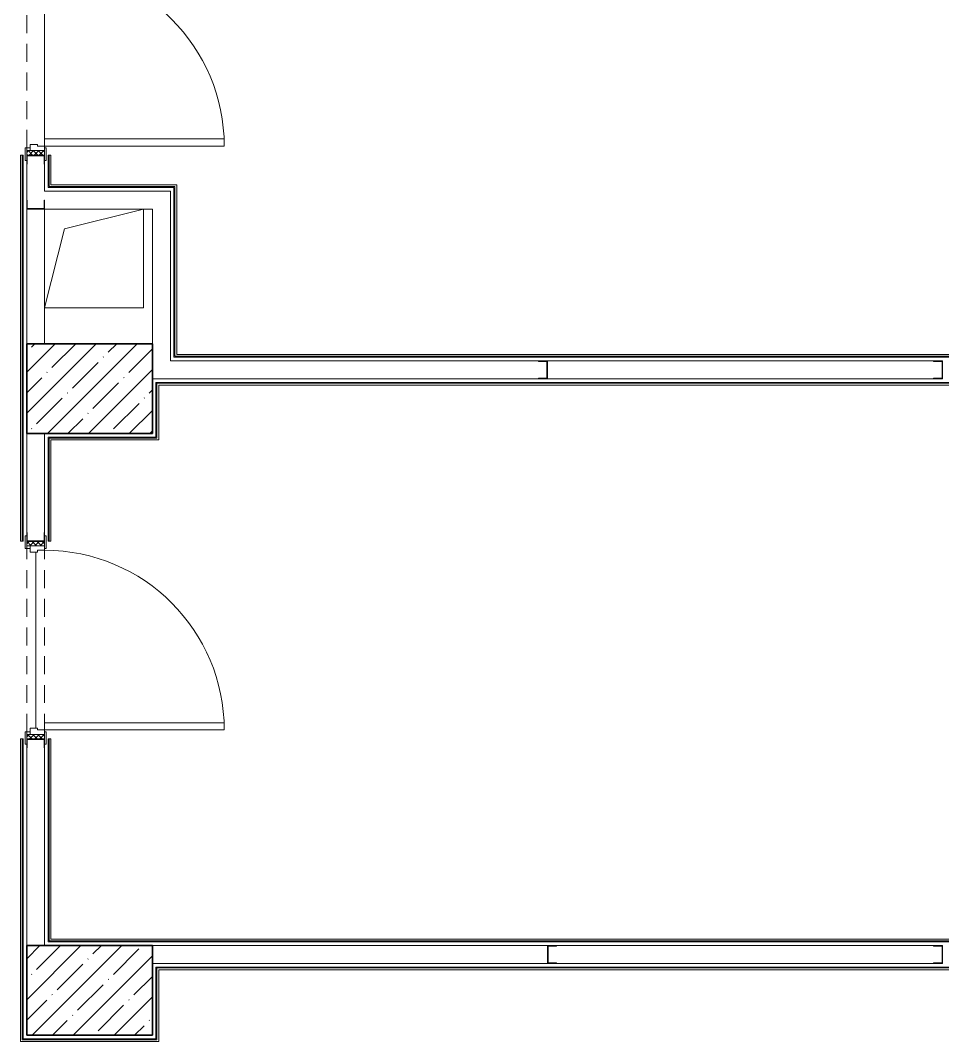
# Model space of a CAD drawing. Header units: millimetres. Extents: x 5993 to 95364, y 94667 to 143522.
# Drawn here: x 49411.2 to 49829.2, y 119783.6 to 120246.3 of the extents above; entities that cross this region are included whole.
import ezdxf

# ---------------------------------------------------------------- set-up
doc = ezdxf.new("R2010")
doc.units = ezdxf.units.MM
doc.linetypes.add('200_ШТРИХ_ш1п0_6_', pattern=[160, 100, -60])
for name, color, linetype, lineweight in [('0-2', 7, 'Continuous', 9), ('Двери', 7, 'Continuous', 9), ('Каркас_Импост', 7, 'Continuous', 13), ('Каркас_Импост-1', 7, 'Continuous', 9), ('Несущие колонны', 7, 'Continuous', 9), ('Несущие колонны-1', 7, 'Continuous', 35), ('Обобщенные модели', 7, 'Continuous', 9), ('Общие ребра', 7, 'Continuous', 9), ('Открывание-1', 7, 'Continuous', 9), ('Панель', 7, 'Continuous', 13), ('Перекрытия', 7, 'Continuous', 9), ('Перемычка_Пунктирные линии-1', 7, '200_ШТРИХ_ш1п0_6_', 9), ('Стены-1', 7, 'Continuous', 13)]:
    doc.layers.add(name, color=color, linetype=linetype, lineweight=lineweight)

# ---------------------------------------------------------------- blocks, each defined once
blk = doc.blocks.new('Дверь_СКБ_1Ст_Внутренняя_ШЕР - СОШ_Д-9_Дв_1100x2100h_Раздаточная_ моечные_ цеха все кроме горячего_ помещение для временного хранения пищевых отходов-27823706-АИ2_01_План напольных покрытий и плинтусов 1го этажа _Часть 1_')
at = {"layer": 'Двери'}
h = blk.add_hatch(dxfattribs=at)
h.set_pattern_fill('FP_76', color=256, style=0, pattern_type=2)
h.set_pattern_definition([(135, (1751.41, 114.685), (-14.14214, -14.14214), []), (225, (1751.41, 114.685), (14.14214, -14.14214), [])])
h.paths.add_polyline_path([(562.5, 50), (537.5, 50), (537.5, -50), (562.5, -50), (562.5, 47)], flags=0)
at = {"layer": 'Каркас_Импост-1'}
h = blk.add_hatch(dxfattribs=at)
h.set_pattern_fill('FP_77', color=256, style=0, pattern_type=2)
h.set_pattern_definition([(45, (-371.384, 114.685), (-14.1421, 14.1421), []), (135, (-371.384, 114.685), (-14.1421, -14.1421), [])])
h.paths.add_polyline_path([(-512.5, -50), (-512.5, 50), (-537.5, 50), (-537.5, -50)], flags=0)
at = {"layer": 'Каркас_Импост'}
for p, q in [((-497.5, 58), (-567.5, 58)), ((-567.5, 58), (-567.5, 50)), ((-497.5, 50), (-497.5, 58)), ((592.5, 58), (522.5, 58)), ((522.5, 58), (522.5, 50)), ((592.5, 50), (592.5, 58)), ((-512.5, 50), (-537.5, 50)), ((-537.5, 50), (-497.5, 50)), ((-487.5, 50), (-512.5, 50)), ((-512.5, 50), (-512.5, -30)), ((-512.5, -50), (-512.5, 50)), ((-497.5, 50), (-512.5, 50)), ((-512.5, 50), (-512.5, 49)), ((-512.5, 49), (-497.5, 49)), ((-497.5, 49), (-497.5, 50)), ((-487.5, 10), (-487.5, 50)), ((-477.5, 10), (-487.5, 10)), ((-477.5, -30), (-477.5, 10)), ((512.5, 10), (502.5, 10)), ((502.5, 10), (502.5, -30)), ((512.5, 50), (512.5, 10)), ((537.5, 50), (512.5, 50)), ((537.5, 50), (522.5, 50)), ((522.5, 50), (522.5, 49)), ((522.5, 50), (562.5, 50)), ((522.5, 49), (537.5, 49)), ((537.5, -30), (537.5, 50)), ((562.5, 50), (537.5, 50)), ((537.5, 50), (537.5, -50)), ((537.5, 49), (537.5, 50)), ((-567.5, -50), (-567.5, -58)), ((-537.5, -50), (-512.5, -50)), ((-497.5, -50), (-537.5, -50)), ((-512.5, -30), (-477.5, -30)), ((-497.5, -30), (-512.5, -30)), ((-512.5, -30), (-512.5, -50)), ((-512.5, -50), (-497.5, -50)), ((-497.5, -50), (-497.5, -30)), ((-497.5, -58), (-497.5, -50)), ((502.5, -30), (537.5, -30)), ((537.5, -30), (522.5, -30)), ((522.5, -30), (522.5, -50)), ((522.5, -50), (537.5, -50)), ((562.5, -50), (522.5, -50)), ((522.5, -50), (522.5, -58)), ((537.5, -50), (537.5, -30)), ((537.5, -50), (562.5, -50)), ((592.5, -58), (592.5, -50)), ((-567.5, -58), (-497.5, -58)), ((522.5, -58), (592.5, -58))]:
    blk.add_line(p, q, dxfattribs=at)
at = {"layer": 'Открывание-1'}
blk.add_arc((512.5, 50), 1000, 90, 180, dxfattribs=at)
at = {"layer": 'Панель'}
for p, q in [((512.5, 1050), (472.5, 1050)), ((472.5, 1050), (472.5, 50)), ((512.5, 50), (512.5, 1050)), ((472.5, 50), (512.5, 50))]:
    blk.add_line(p, q, dxfattribs=at)
blk = doc.blocks.new('BSC_Колонна _Прямоугольная - 500х700-V110-АИ2_01_План напольных покрытий и плинтусов 1го этажа _Часть 1_')
at = {"layer": 'Несущие колонны'}
h = blk.add_hatch(dxfattribs=at)
h.set_pattern_fill('FP_143', color=256, style=0, pattern_type=2)
h.set_pattern_definition([(315, (-71950, 95950), (114.04925, 114.04925), []), (315, (-71950, 95835.95), (114.04925, 114.04925), [201.613, -40.323, 3.353, -36.97])])
h.paths.add_polyline_path([(-250, 350), (-250, -350), (250, -350), (250, 350)], flags=0)
at = {"layer": 'Несущие колонны-1'}
for p, q in [((250, 350), (-250, 350)), ((-250, 350), (-250, -350)), ((250, -350), (250, 350)), ((-250, -350), (250, -350))]:
    blk.add_line(p, q, dxfattribs=at)
blk = doc.blocks.new('BSC_Колонна _Прямоугольная - 500х700-V111-АИ2_01_План напольных покрытий и плинтусов 1го этажа _Часть 1_')
at = {"layer": 'Несущие колонны'}
h = blk.add_hatch(dxfattribs=at)
h.set_pattern_fill('FP_144', color=256, style=0, pattern_type=2)
h.set_pattern_definition([(315, (-75300, 95950), (114.04925, 114.04925), []), (315, (-75300, 95835.95), (114.04925, 114.04925), [201.613, -40.323, 3.353, -36.97])])
h.paths.add_polyline_path([(-250, 350), (-250, -350), (250, -350), (250, 350)], flags=0)
at = {"layer": 'Несущие колонны-1'}
for p, q in [((250, 350), (-250, 350)), ((-250, 350), (-250, -350)), ((250, -350), (250, 350)), ((-250, -350), (250, -350))]:
    blk.add_line(p, q, dxfattribs=at)
blk = doc.blocks.new('154_Фахверк_СКБ_Швеллер - Тип_100_4010-27789772-АИ2_01_План напольных покрытий и плинтусов 1го этажа _Часть 1_')
at = {"layer": 'Обобщенные модели'}
for p, q in [((175, 50), (125, 50)), ((125, 50), (125, -50)), ((128, 47), (175, 47)), ((128, -47), (128, 47)), ((175, 47), (175, 50)), ((125, -50), (175, -50)), ((175, -47), (128, -47)), ((175, -50), (175, -47))]:
    blk.add_line(p, q, dxfattribs=at)
blk = doc.blocks.new('АР_Перемычка - АР_Перемычка-27822017-АИ2_01_План напольных покрытий и плинтусов 1го этажа _Часть 1_')
at = {"layer": 'Перемычка_Пунктирные линии-1'}
for p, q in [((0, 50), (1100, 50)), ((0, -50), (1100, -50))]:
    blk.add_line(p, q, dxfattribs=at)
blk = doc.blocks.new('154_Фахверк_СКБ_Швеллер - Тип_100_3600-27825154-АИ2_01_План напольных покрытий и плинтусов 1го этажа _Часть 1_')
at = {"layer": 'Обобщенные модели'}
for p, q in [((175, 50), (125, 50)), ((125, 50), (125, -50)), ((128, 47), (175, 47)), ((128, -47), (128, 47)), ((175, 47), (175, 50)), ((125, -50), (175, -50)), ((175, -47), (128, -47)), ((175, -50), (175, -47))]:
    blk.add_line(p, q, dxfattribs=at)
blk = doc.blocks.new('AR_Отверстие прямоугольное _в плите_ - AR_Отверстие прямоугольное _в плите_-30602932-АИ2_01_План напольных покрытий и плинтусов 1го этажа _Часть 1_')
at = {"layer": 'Обобщенные модели'}
for p, q in [((-165, 165), (275, 275)), ((275, -275), (275, 275)), ((-275, -275), (-165, 165)), ((-275, -275), (275, -275))]:
    blk.add_line(p, q, dxfattribs=at)
blk = doc.blocks.new('154_Фахверк_СКБ_Швеллер - Тип_100_4010_1-28088705-АИ2_01_План напольных покрытий и плинтусов 1го этажа _Часть 1_')
at = {"layer": 'Обобщенные модели'}
for p, q in [((175, 50), (125, 50)), ((125, 50), (125, -50)), ((128, 47), (175, 47)), ((128, -47), (128, 47)), ((175, 47), (175, 50)), ((125, -50), (175, -50)), ((175, -47), (128, -47)), ((175, -50), (175, -47))]:
    blk.add_line(p, q, dxfattribs=at)

msp = doc.modelspace()

# ---------------------------------------------------------------- linework, layer by layer
at = {"layer": 'Общие ребра'}
for p, q in [((49412.04, 120185.27), (49412.04, 120010.27)), ((49424.25, 120171.02), (49424.25, 120185.27)), ((49425.07, 120171.02), (49424.25, 120171.02)), ((49481.23, 120171.02), (49425.07, 120171.02)), ((49481.23, 120171.02), (49481.23, 120170.62)), ((49481.23, 120094.11), (49481.23, 120170.62)), ((49482.05, 120094.11), (49481.23, 120094.11)), ((50006.23, 120094.11), (49482.05, 120094.11)), ((49473.09, 120057.48), (49473.09, 120081.9)), ((49473.09, 120081.9), (49473.91, 120081.9)), ((49473.91, 120081.9), (50005.42, 120081.9)), ((49424.25, 120057.07), (49473.09, 120057.07)), ((49424.25, 120056.26), (49424.25, 120057.07)), ((49424.25, 120010.27), (49424.25, 120056.26)), ((49473.09, 120057.48), (49473.09, 120057.07)), ((49412.04, 119920.73), (49412.04, 119784.8)), ((49424.25, 119829.16), (49424.25, 119920.73)), ((49425.07, 119829.16), (49424.25, 119829.16)), ((50042.86, 119829.16), (49425.07, 119829.16)), ((49473.09, 119816.95), (50005.42, 119816.95)), ((49473.09, 119816.14), (49473.09, 119816.95)), ((49473.09, 119784.8), (49473.09, 119816.14)), ((49412.04, 119784.4), (49412.04, 119784.8)), ((49412.04, 119784.4), (49473.09, 119784.4)), ((49473.09, 119784.8), (49473.09, 119784.4))]:
    msp.add_line(p, q, dxfattribs=at)
at = {"layer": 'Перекрытия'}
for p, q in [((49422.22, 120192.59), (49422.22, 120270.73)), ((49422.22, 120270.73), (49422.22, 120192.59)), ((49418.15, 119925.62), (49418.15, 120005.38))]:
    msp.add_line(p, q, dxfattribs=at)
at = {"layer": 'Стены-1'}
for p, q in [((49412.45, 120185.27), (49411.23, 120185.27)), ((49411.23, 120185.27), (49411.23, 120010.27)), ((49412.45, 120010.27), (49412.45, 120185.27)), ((49414.08, 120181.2), (49414.08, 120164.92)), ((49422.22, 120168.99), (49422.22, 120181.2)), ((49423.85, 120185.27), (49423.85, 120170.62)), ((49425.07, 120185.27), (49423.85, 120185.27)), ((49425.07, 120171.84), (49425.07, 120185.27)), ((49479.2, 120168.99), (49422.22, 120168.99)), ((49423.85, 120170.62), (49424.25, 120170.62)), ((49424.25, 120170.62), (49425.07, 120170.62)), ((49482.05, 120171.84), (49425.07, 120171.84)), ((49425.07, 120170.62), (49480.82, 120170.62)), ((49479.2, 120160.85), (49479.2, 120168.99)), ((49480.82, 120170.62), (49480.82, 120093.7)), ((49482.05, 120171.02), (49482.05, 120171.84)), ((49482.05, 120170.62), (49482.05, 120171.02)), ((49482.05, 120094.92), (49482.05, 120170.62)), ((49414.08, 120160.85), (49414.08, 120099.8)), ((49422.22, 120160.85), (49471.06, 120160.85)), ((49422.22, 120099.8), (49422.22, 120160.85)), ((49471.06, 120160.85), (49471.06, 120099.8)), ((49479.2, 120092.07), (49479.2, 120160.85)), ((49480.82, 120093.7), (49481.23, 120093.7)), ((49481.23, 120093.7), (49482.05, 120093.7)), ((50005.42, 120094.92), (49482.05, 120094.92)), ((49482.05, 120093.7), (50006.64, 120093.7)), ((49646.06, 120092.07), (49479.2, 120092.07)), ((49825.13, 120092.07), (49650.13, 120092.07)), ((49471.06, 120083.93), (49646.06, 120083.93)), ((49472.68, 120082.3), (49472.68, 120057.48)), ((49473.09, 120082.3), (49472.68, 120082.3)), ((49473.91, 120082.3), (49473.09, 120082.3)), ((50005.42, 120082.3), (49473.91, 120082.3)), ((49473.91, 120057.48), (49473.91, 120081.08)), ((49473.91, 120081.08), (50005.42, 120081.08)), ((49650.13, 120083.93), (49825.13, 120083.93)), ((49414.08, 120059.11), (49414.08, 120014.34)), ((49422.22, 120014.34), (49422.22, 120059.11)), ((49472.68, 120057.48), (49423.85, 120057.48)), ((49423.85, 120057.48), (49423.85, 120057.07)), ((49423.85, 120057.07), (49423.85, 120056.26)), ((49423.85, 120056.26), (49423.85, 120010.27)), ((49425.07, 120056.26), (49473.91, 120056.26)), ((49425.07, 120010.27), (49425.07, 120056.26)), ((49473.91, 120057.07), (49473.91, 120057.48)), ((49473.91, 120056.26), (49473.91, 120057.07)), ((49411.23, 120010.27), (49412.45, 120010.27)), ((49423.85, 120010.27), (49425.07, 120010.27)), ((49412.45, 119920.73), (49411.23, 119920.73)), ((49411.23, 119920.73), (49411.23, 119784.8)), ((49412.45, 119784.8), (49412.45, 119920.73)), ((49423.85, 119920.73), (49423.85, 119828.76)), ((49425.07, 119920.73), (49423.85, 119920.73)), ((49425.07, 119829.98), (49425.07, 119920.73)), ((49414.08, 119916.66), (49414.08, 119827.13)), ((49422.22, 119827.13), (49422.22, 119916.66)), ((50042.05, 119829.98), (49425.07, 119829.98)), ((49423.85, 119828.76), (49424.25, 119828.76)), ((49424.25, 119828.76), (49425.07, 119828.76)), ((49425.07, 119828.76), (50043.27, 119828.76)), ((49650.13, 119827.13), (49471.06, 119827.13)), ((49825.13, 119827.13), (49654.2, 119827.13)), ((49471.06, 119818.99), (49650.13, 119818.99)), ((50005.42, 119817.36), (49472.68, 119817.36)), ((49472.68, 119817.36), (49472.68, 119816.95)), ((49472.68, 119816.95), (49472.68, 119816.14)), ((49472.68, 119816.14), (49472.68, 119784.8)), ((49473.91, 119816.14), (50005.42, 119816.14)), ((49473.91, 119784.8), (49473.91, 119816.14)), ((49654.2, 119818.99), (49825.13, 119818.99)), ((49411.23, 119784.8), (49411.23, 119784.4)), ((49411.23, 119784.4), (49411.23, 119783.58)), ((49411.23, 119783.58), (49473.91, 119783.58)), ((49472.68, 119784.8), (49412.45, 119784.8)), ((49473.91, 119784.4), (49473.91, 119784.8)), ((49473.91, 119783.58), (49473.91, 119784.4))]:
    msp.add_line(p, q, dxfattribs=at)

# ---------------------------------------------------------------- block references
at = {"layer": '0-2', "xscale": 0.08139549610658335, "yscale": 0.08139549610658335, "zscale": 0.08139549610658335}
for name, p, rotation in [('Дверь_СКБ_1Ст_Внутренняя_ШЕР - СОШ_Д-9_Дв_1100x2100h_Раздаточная_ моечные_ цеха все кроме горячего_ помещение для временного хранения пищевых отходов-27823706-АИ2_01_План напольных покрытий и плинтусов 1го этажа _Часть 1_', (49418.15, 120231.05), 269.9999999999999), ('АР_Перемычка - АР_Перемычка-27822017-АИ2_01_План напольных покрытий и плинтусов 1го этажа _Часть 1_', (49418.15, 120274.8), 269.9999999999999), ('154_Фахверк_СКБ_Швеллер - Тип_100_4010-27789772-АИ2_01_План напольных покрытий и плинтусов 1го этажа _Часть 1_', (49418.15, 120195.44), 269.9999999999999), ('154_Фахверк_СКБ_Швеллер - Тип_100_4010_1-28088705-АИ2_01_План напольных покрытий и плинтусов 1го этажа _Часть 1_', (49418.15, 120150.68), 89.99999999999993), ('BSC_Колонна _Прямоугольная - 500х700-V111-АИ2_01_План напольных покрытий и плинтусов 1го этажа _Часть 1_', (49442.57, 120079.45), 89.9999999999999), ('154_Фахверк_СКБ_Швеллер - Тип_100_3600-27825154-АИ2_01_План напольных покрытий и плинтусов 1го этажа _Часть 1_', (49660.3, 120088), 180), ('154_Фахверк_СКБ_Швеллер - Тип_100_3600-27825154-АИ2_01_План напольных покрытий и плинтусов 1го этажа _Часть 1_', (49839.37, 120088), 180), ('Дверь_СКБ_1Ст_Внутренняя_ШЕР - СОШ_Д-9_Дв_1100x2100h_Раздаточная_ моечные_ цеха все кроме горячего_ помещение для временного хранения пищевых отходов-27823706-АИ2_01_План напольных покрытий и плинтусов 1го этажа _Часть 1_', (49418.15, 119966.52), 269.9999999999999), ('154_Фахверк_СКБ_Швеллер - Тип_100_4010-27789772-АИ2_01_План напольных покрытий и плинтусов 1го этажа _Часть 1_', (49418.15, 120000.09), 89.99999999999993), ('АР_Перемычка - АР_Перемычка-27822017-АИ2_01_План напольных покрытий и плинтусов 1го этажа _Часть 1_', (49418.15, 120010.27), 269.9999999999999), ('154_Фахверк_СКБ_Швеллер - Тип_100_4010-27789772-АИ2_01_План напольных покрытий и плинтусов 1го этажа _Часть 1_', (49418.15, 119930.91), 269.9999999999999), ('BSC_Колонна _Прямоугольная - 500х700-V110-АИ2_01_План напольных покрытий и плинтусов 1го этажа _Часть 1_', (49442.57, 119806.78), 89.9999999999999), ('154_Фахверк_СКБ_Швеллер - Тип_100_3600-27825154-АИ2_01_План напольных покрытий и плинтусов 1го этажа _Часть 1_', (49839.37, 119823.06), 180)]:
    msp.add_blockref(name, p, dxfattribs=dict(at, rotation=rotation))
for name, p in [('AR_Отверстие прямоугольное _в плите_ - AR_Отверстие прямоугольное _в плите_-30602932-АИ2_01_План напольных покрытий и плинтусов 1го этажа _Часть 1_', (49444.6, 120138.47)), ('154_Фахверк_СКБ_Швеллер - Тип_100_3600-27825154-АИ2_01_План напольных покрытий и плинтусов 1го этажа _Часть 1_', (49639.95, 119823.06))]:
    msp.add_blockref(name, p, dxfattribs=at)

doc.saveas('drawing.dxf')
